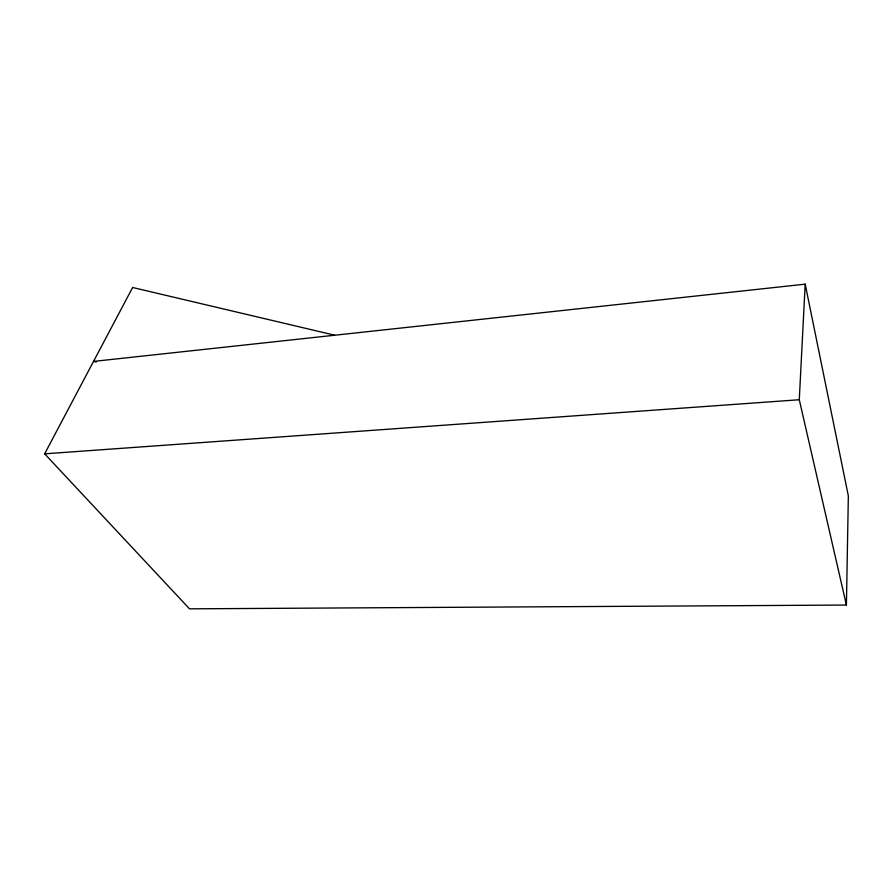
<?xml version="1.0" encoding="UTF-8"?>
<svg xmlns="http://www.w3.org/2000/svg" width="893" height="893" viewBox="0 0 893 893"><rect width="100%" height="100%" fill="white"/><g stroke="black" fill="none" stroke-linecap="round" stroke-linejoin="round"><path stroke-width="1.34" d="M334.529 335.165L132.622 287.49L44.65 453.834L189.506 608.836L846.408 605.052L848.35 495.95L805.196 284.164L93.531 361.408L96.243 362.056M846.408 605.052L799.28 399.74L805.196 284.164M44.65 453.834L799.28 399.74"/></g></svg>
